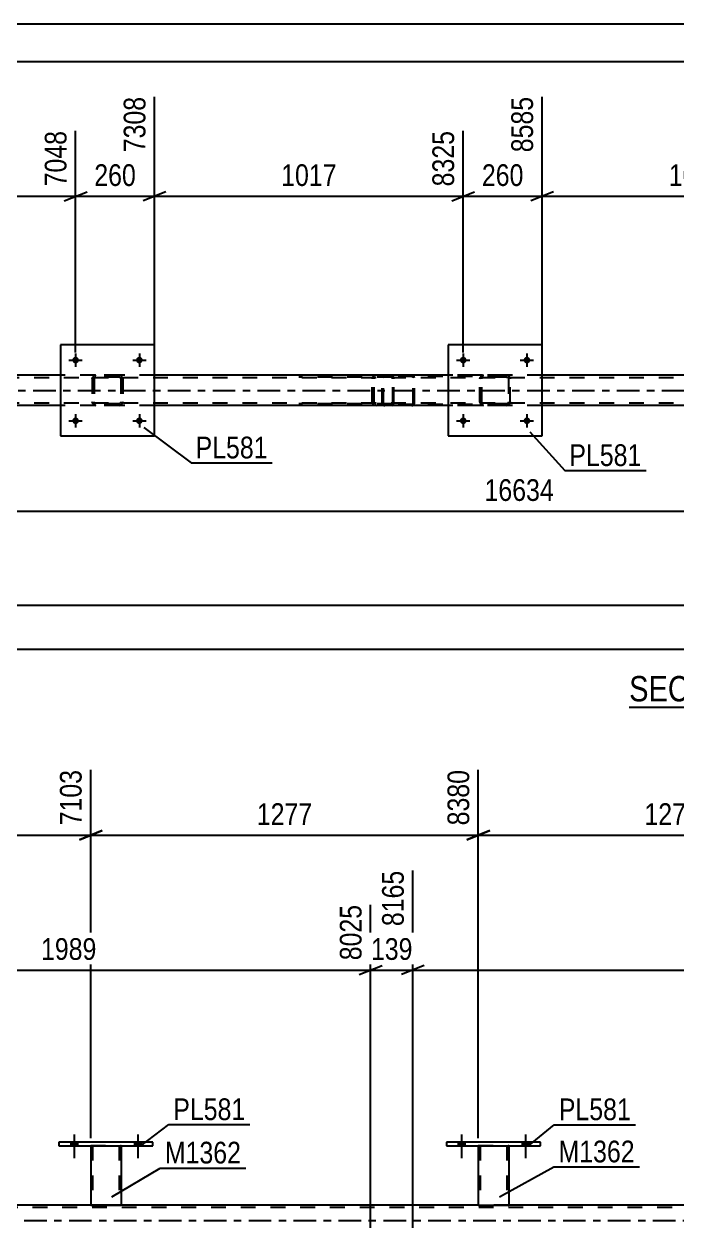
# Model space of a CAD drawing. Header units: millimetres. Extents: x 0 to 841, y 0 to 594.
# Drawn here: x 329.9 to 415.9, y 435.3 to 594 of the extents above; entities that cross this region are included whole.
import ezdxf

# ---------------------------------------------------------------- set-up
doc = ezdxf.new("R2010")
doc.units = ezdxf.units.MM
doc.linetypes.add('DXK_LINE_DOT2', pattern=[3.9198, 1.9599, -1.9599])
doc.linetypes.add('DXK_LINE_DOT3', pattern=[5.9187, 2.979, -0.9799, 0.9799, -0.9799])
doc.styles.add('Arial Narrow', font='ARIALN.TTF', dxfattribs={"height": 0.2})

# ---------------------------------------------------------------- blocks, each defined once
blk = doc.blocks.new('Unknown-318887657-1133 - 14856')
at = {"color": 5, "linetype": 'Continuous'}
for p, q in [((841, 594), (0, 594)), ((836, 589), (5, 589))]:
    blk.add_line(p, q, dxfattribs=at)
blk = doc.blocks.new('Unknown-318887657-11 - 5121')
at = {"color": 6, "linetype": 'Continuous'}
blk.add_line((409.63, 503.94), (437.28, 503.94), dxfattribs=at)
at = {"color": 0, "linetype": 'Continuous'}
for points in [[(427.74, 504.69), (427.74, 508.19), (409.63, 508.19), (409.63, 504.69)], [(431.34, 504.69), (431.34, 508.19), (428.79, 508.19), (428.79, 504.69)], [(433.67, 504.69), (433.67, 508.19), (432.39, 508.19), (432.39, 504.69)], [(437.28, 504.69), (437.28, 508.19), (434.72, 508.19), (434.72, 504.69)]]:
    blk.add_wipeout(points, dxfattribs=at)
at = {"color": 7, "linetype": 'Continuous', "style": 'Arial Narrow'}
for s, p in [('SECTION ', (409.63, 504.69)), ('A', (428.79, 504.69)), ('A', (434.72, 504.69)), ('-', (432.39, 504.69))]:
    blk.add_text(s, height=3.34, dxfattribs=at).set_placement(p)
blk = doc.blocks.new('Part-318887657-5238 - 5121')
at = {"color": 7, "linetype": 'DXK_LINE_DOT2'}
for p, q in [((339.18, 547.66), (339.36, 547.69)), ((339.36, 547.69), (339.18, 547.66)), ((342.4, 547.69), (339.36, 547.69)), ((342.4, 547.69), (342.59, 547.66)), ((342.59, 547.66), (342.4, 547.69)), ((338.88, 547.21), (338.92, 547.4)), ((338.92, 547.4), (338.88, 547.21)), ((338.88, 547.21), (338.88, 544.17)), ((339.12, 547.21), (339.14, 547.3)), ((339.12, 547.21), (339.12, 544.17)), ((339.14, 547.3), (339.19, 547.38)), ((339.19, 547.38), (339.27, 547.43)), ((339.27, 547.43), (339.36, 547.45)), ((342.4, 547.45), (339.36, 547.45)), ((342.4, 547.45), (342.5, 547.43)), ((342.5, 547.43), (342.57, 547.38)), ((342.57, 547.38), (342.63, 547.3)), ((342.63, 547.3), (342.64, 547.21)), ((342.64, 547.21), (342.64, 544.17)), ((342.85, 547.4), (342.88, 547.21)), ((342.88, 547.21), (342.85, 547.4)), ((342.88, 547.21), (342.88, 544.17)), ((338.92, 543.99), (338.88, 544.17)), ((338.88, 544.17), (338.92, 543.99)), ((339.14, 544.08), (339.12, 544.17)), ((339.19, 544), (339.14, 544.08)), ((339.36, 543.69), (339.18, 543.73)), ((339.18, 543.73), (339.36, 543.69)), ((339.27, 543.95), (339.19, 544)), ((339.36, 543.93), (339.27, 543.95)), ((342.4, 543.93), (339.36, 543.93)), ((342.4, 543.69), (339.36, 543.69)), ((342.5, 543.95), (342.4, 543.93)), ((342.59, 543.73), (342.4, 543.69)), ((342.4, 543.69), (342.59, 543.73)), ((342.57, 544), (342.5, 543.95)), ((342.63, 544.08), (342.57, 544)), ((342.64, 544.17), (342.63, 544.08)), ((342.88, 544.17), (342.85, 543.99)), ((342.85, 543.99), (342.88, 544.17))]:
    blk.add_line(p, q, dxfattribs=at)
at = {"color": 7, "linetype": 'DXK_LINE_DOT3'}
blk.add_line((340.88, 545.69), (340.88, 545.69), dxfattribs=at)
at = {"color": 7, "linetype": 'DXK_LINE_DOT2'}
for centre, start, end in [((339.36, 547.21), 112.5, 157.5), ((339.36, 547.21), 112.5, 157.5), ((342.4, 547.21), 22.5, 67.5), ((342.4, 547.21), 22.5, 67.5), ((339.36, 544.17), 202.5, 247.5), ((339.36, 544.17), 202.5, 247.5), ((342.4, 544.17), 292.5, 337.5), ((342.4, 544.17), 292.5, 337.5)]:
    blk.add_arc(centre, 0.48, start, end, dxfattribs=at)
blk = doc.blocks.new('Part-318887657-5243 - 5121')
at = {"color": 2, "linetype": 'Continuous'}
for p, q in [((398.16, 551.69), (385.76, 551.69)), ((385.76, 551.69), (385.76, 539.69)), ((398.16, 539.69), (398.16, 551.69)), ((385.76, 539.69), (398.16, 539.69))]:
    blk.add_line(p, q, dxfattribs=at)
blk = doc.blocks.new('Part-318887657-5244 - 5121')
at = {"color": 7, "linetype": 'DXK_LINE_DOT2'}
for p, q in [((390.26, 547.66), (390.44, 547.69)), ((390.44, 547.69), (390.26, 547.66)), ((393.48, 547.69), (390.44, 547.69)), ((393.48, 547.69), (393.67, 547.66)), ((393.67, 547.66), (393.48, 547.69)), ((389.96, 547.21), (390, 547.4)), ((390, 547.4), (389.96, 547.21)), ((389.96, 544.17), (389.96, 547.21)), ((390.2, 547.21), (390.22, 547.3)), ((390.2, 544.17), (390.2, 547.21)), ((390.22, 547.3), (390.27, 547.38)), ((390.27, 547.38), (390.35, 547.43)), ((390.35, 547.43), (390.44, 547.45)), ((393.48, 547.45), (390.44, 547.45)), ((393.48, 547.45), (393.58, 547.43)), ((393.58, 547.43), (393.65, 547.38)), ((393.65, 547.38), (393.71, 547.3)), ((393.71, 547.3), (393.72, 547.21)), ((393.72, 547.21), (393.72, 544.17)), ((393.93, 547.4), (393.96, 547.21)), ((393.96, 547.21), (393.93, 547.4)), ((393.96, 544.17), (393.96, 547.21)), ((390, 543.99), (389.96, 544.17)), ((389.96, 544.17), (390, 543.99)), ((390.22, 544.08), (390.2, 544.17)), ((390.27, 544), (390.22, 544.08)), ((390.44, 543.69), (390.26, 543.73)), ((390.26, 543.73), (390.44, 543.69)), ((390.35, 543.95), (390.27, 544)), ((390.44, 543.93), (390.35, 543.95)), ((393.48, 543.93), (390.44, 543.93)), ((393.48, 543.69), (390.44, 543.69)), ((393.58, 543.95), (393.48, 543.93)), ((393.67, 543.73), (393.48, 543.69)), ((393.48, 543.69), (393.67, 543.73)), ((393.65, 544), (393.58, 543.95)), ((393.71, 544.08), (393.65, 544)), ((393.72, 544.17), (393.71, 544.08)), ((393.96, 544.17), (393.93, 543.99)), ((393.93, 543.99), (393.96, 544.17))]:
    blk.add_line(p, q, dxfattribs=at)
at = {"color": 7, "linetype": 'DXK_LINE_DOT3'}
blk.add_line((391.96, 545.69), (391.96, 545.69), dxfattribs=at)
at = {"color": 7, "linetype": 'DXK_LINE_DOT2'}
for centre, start, end in [((390.44, 547.21), 112.5, 157.5), ((390.44, 547.21), 112.5, 157.5), ((393.48, 547.21), 22.5, 67.5), ((393.48, 547.21), 22.5, 67.5), ((390.44, 544.17), 202.5, 247.5), ((390.44, 544.17), 202.5, 247.5), ((393.48, 544.17), 292.5, 337.5), ((393.48, 544.17), 292.5, 337.5)]:
    blk.add_arc(centre, 0.48, start, end, dxfattribs=at)
blk = doc.blocks.new('Bolt-318887657-5185 - 5121')
at = {"linetype": 'Continuous'}
for points in [[(337.12, 549.69, -1), (336.24, 549.69, -1)], [(345.52, 549.69, -1), (344.64, 549.69, -1)]]:
    blk.add_hatch(color=1, dxfattribs=at).paths.add_polyline_path(points)
at = {"color": 1, "linetype": 'Continuous'}
for p, q in [((335.8, 549.69), (337.56, 549.69)), ((336.68, 550.57), (336.68, 548.81)), ((344.2, 549.69), (345.96, 549.69)), ((345.08, 550.57), (345.08, 548.81))]:
    blk.add_line(p, q, dxfattribs=at)
blk = doc.blocks.new('Bolt-318887657-5186 - 5121')
at = {"linetype": 'Continuous'}
for points in [[(337.12, 541.69, -1), (336.24, 541.69, -1)], [(345.52, 541.69, -1), (344.64, 541.69, -1)]]:
    blk.add_hatch(color=1, dxfattribs=at).paths.add_polyline_path(points)
at = {"color": 1, "linetype": 'Continuous'}
for p, q in [((335.8, 541.69), (337.56, 541.69)), ((336.68, 542.57), (336.68, 540.81)), ((344.2, 541.69), (345.96, 541.69)), ((345.08, 542.57), (345.08, 540.81))]:
    blk.add_line(p, q, dxfattribs=at)
blk = doc.blocks.new('Bolt-318887657-5187 - 5121')
at = {"linetype": 'Continuous'}
for points in [[(388.2, 549.69, -1), (387.32, 549.69, -1)], [(396.6, 549.69, -1), (395.72, 549.69, -1)]]:
    blk.add_hatch(color=1, dxfattribs=at).paths.add_polyline_path(points)
at = {"color": 1, "linetype": 'Continuous'}
for p, q in [((386.88, 549.69), (388.64, 549.69)), ((387.76, 550.57), (387.76, 548.81)), ((395.28, 549.69), (397.04, 549.69)), ((396.16, 550.57), (396.16, 548.81))]:
    blk.add_line(p, q, dxfattribs=at)
blk = doc.blocks.new('Bolt-318887657-5188 - 5121')
at = {"linetype": 'Continuous'}
for points in [[(388.2, 541.69, -1), (387.32, 541.69, -1)], [(396.6, 541.69, -1), (395.72, 541.69, -1)]]:
    blk.add_hatch(color=1, dxfattribs=at).paths.add_polyline_path(points)
at = {"color": 1, "linetype": 'Continuous'}
for p, q in [((386.88, 541.69), (388.64, 541.69)), ((387.76, 542.57), (387.76, 540.81)), ((395.28, 541.69), (397.04, 541.69)), ((396.16, 542.57), (396.16, 540.81))]:
    blk.add_line(p, q, dxfattribs=at)
blk = doc.blocks.new('Part-318887657-5237 - 5121')
at = {"color": 2, "linetype": 'Continuous'}
for p, q in [((347.08, 551.69), (334.68, 551.69)), ((334.68, 551.69), (334.68, 539.69)), ((347.08, 539.69), (347.08, 551.69)), ((334.68, 539.69), (347.08, 539.69))]:
    blk.add_line(p, q, dxfattribs=at)
blk = doc.blocks.new('Part-318887657-5288 - 5121')
at = {"color": 7, "linetype": 'DXK_LINE_DOT2'}
for p, q in [((377.42, 547.69), (377.29, 547.67)), ((392.9, 547.69), (377.42, 547.69)), ((381.13, 547.67), (381, 547.69)), ((377.11, 547.49), (377.08, 547.37)), ((377.08, 544.01), (377.08, 547.37)), ((377.25, 547.37), (377.27, 547.43)), ((377.25, 544.01), (377.25, 547.37)), ((377.27, 547.43), (377.3, 547.49)), ((377.3, 547.49), (377.36, 547.52)), ((377.36, 547.52), (377.42, 547.53)), ((392.9, 547.53), (377.42, 547.53)), ((381, 547.53), (381.06, 547.52)), ((381.06, 547.52), (381.09, 547.5)), ((381.09, 547.5), (381.12, 547.49)), ((381.12, 547.49), (381.16, 547.43)), ((381.16, 547.43), (381.17, 547.37)), ((381.17, 544.01), (381.17, 547.37)), ((381.34, 547.37), (381.31, 547.49)), ((381.34, 544.01), (381.34, 547.37)), ((377.08, 544.01), (377.11, 543.89)), ((377.27, 543.95), (377.25, 544.01)), ((377.3, 543.9), (377.27, 543.95)), ((377.29, 543.72), (377.42, 543.69)), ((377.36, 543.86), (377.3, 543.9)), ((377.42, 543.85), (377.36, 543.86)), ((392.9, 543.85), (377.42, 543.85)), ((392.9, 543.69), (377.42, 543.69)), ((381, 543.85), (381.06, 543.86)), ((381, 543.69), (381.13, 543.72)), ((381.06, 543.86), (381.09, 543.88)), ((381.09, 543.88), (381.12, 543.9)), ((381.16, 543.95), (381.12, 543.9)), ((381.17, 544.01), (381.16, 543.95)), ((381.31, 543.89), (381.34, 544.01))]:
    blk.add_line(p, q, dxfattribs=at)
for centre, start, end in [((377.41, 547.36), 110.7583, 155.68), ((381.01, 547.36), 24.32, 69.2417), ((377.41, 544.03), 204.32, 249.2417)]:
    blk.add_arc(centre, 0.331, start, end, dxfattribs=at)
blk = doc.blocks.new('Part-318887657-5289 - 5121')
at = {"color": 7, "linetype": 'DXK_LINE_DOT2'}
for p, q in [((378.36, 547.69), (366.08, 547.69)), ((376.27, 547.69), (376.08, 547.66)), ((377.08, 547.45), (377.08, 547.69)), ((378.46, 547.66), (378.36, 547.69)), ((378.36, 547.45), (366.08, 547.45)), ((375.78, 547.3), (375.77, 547.21)), ((375.77, 544.17), (375.77, 547.21)), ((375.8, 547.4), (375.78, 547.3)), ((376.02, 547.21), (376.04, 547.3)), ((376.02, 544.17), (376.02, 547.21)), ((376.04, 547.3), (376.09, 547.38)), ((376.09, 547.38), (376.17, 547.43)), ((376.17, 547.43), (376.27, 547.45)), ((378.36, 547.45), (378.41, 547.43)), ((378.41, 547.43), (378.46, 547.38)), ((378.55, 547.55), (378.46, 547.66)), ((378.46, 547.38), (378.48, 547.3)), ((378.48, 547.3), (378.49, 547.21)), ((378.49, 544.17), (378.49, 547.21)), ((378.61, 547.4), (378.55, 547.55)), ((378.63, 547.21), (378.61, 547.4)), ((378.63, 544.17), (378.63, 547.21)), ((378.36, 543.93), (366.08, 543.93)), ((378.36, 543.69), (366.08, 543.69)), ((375.77, 544.17), (375.78, 544.09)), ((375.78, 544.09), (375.8, 543.99)), ((376.04, 544.08), (376.02, 544.17)), ((376.09, 544), (376.04, 544.08)), ((376.08, 543.73), (376.27, 543.69)), ((376.17, 543.95), (376.09, 544)), ((376.27, 543.93), (376.17, 543.95)), ((377.08, 543.69), (377.08, 543.93)), ((378.41, 543.95), (378.36, 543.93)), ((378.36, 543.69), (378.46, 543.73)), ((378.46, 544), (378.41, 543.95)), ((378.48, 544.08), (378.46, 544)), ((378.46, 543.73), (378.55, 543.83)), ((378.49, 544.17), (378.48, 544.08)), ((378.55, 543.83), (378.61, 543.99)), ((378.61, 543.99), (378.63, 544.17))]:
    blk.add_line(p, q, dxfattribs=at)
for centre, start, end in [((376.25, 547.2), 111.1941, 156.1506), ((376.25, 544.19), 203.8494, 248.8059)]:
    blk.add_arc(centre, 0.492, start, end, dxfattribs=at)
blk = doc.blocks.new('Part-318887657-5373 - 5121')
at = {"color": 2, "linetype": 'Continuous'}
for p, q in [((334.68, 547.69), (296, 547.69)), ((385.76, 547.69), (347.08, 547.69)), ((436.84, 547.69), (398.16, 547.69)), ((334.68, 543.69), (296, 543.69)), ((385.76, 543.69), (347.08, 543.69)), ((436.84, 543.69), (398.16, 543.69))]:
    blk.add_line(p, q, dxfattribs=at)
at = {"color": 7, "linetype": 'DXK_LINE_DOT2'}
for p, q in [((347.08, 547.69), (334.68, 547.69)), ((398.16, 547.69), (385.76, 547.69)), ((776.11, 547.37), (112.08, 547.37)), ((776.11, 544.01), (112.08, 544.01)), ((347.08, 543.69), (334.68, 543.69)), ((398.16, 543.69), (385.76, 543.69))]:
    blk.add_line(p, q, dxfattribs=at)
at = {"color": 7, "linetype": 'DXK_LINE_DOT3'}
blk.add_line((112.08, 545.69), (776.11, 545.69), dxfattribs=at)
blk = doc.blocks.new('Bolt-318887657-3340 - 3259')
at = {"linetype": 'Continuous'}
for points in [[(336.03, 446.09), (336.91, 446.09), (336.91, 446.57), (336.03, 446.57)], [(344.43, 446.09), (345.31, 446.09), (345.31, 446.57), (344.43, 446.57)]]:
    blk.add_hatch(color=1, dxfattribs=at).paths.add_polyline_path(points)
at = {"color": 1, "linetype": 'Continuous'}
for p, q in [((336.03, 446.57), (336.03, 446.09)), ((336.47, 447.57), (336.47, 444.45)), ((336.91, 446.57), (336.91, 446.09)), ((344.43, 446.57), (344.43, 446.09)), ((344.87, 447.57), (344.87, 444.45)), ((345.31, 446.57), (345.31, 446.09))]:
    blk.add_line(p, q, dxfattribs=at)
blk = doc.blocks.new('Bolt-318887657-3339 - 3259')
at = {"linetype": 'Continuous'}
for points in [[(336.03, 446.09), (336.91, 446.09), (336.91, 446.57), (336.03, 446.57)], [(344.43, 446.09), (345.31, 446.09), (345.31, 446.57), (344.43, 446.57)]]:
    blk.add_hatch(color=1, dxfattribs=at).paths.add_polyline_path(points)
at = {"color": 1, "linetype": 'Continuous'}
for p, q in [((336.03, 446.57), (336.03, 446.09)), ((336.47, 447.57), (336.47, 444.45)), ((336.91, 446.57), (336.91, 446.09)), ((344.43, 446.57), (344.43, 446.09)), ((344.87, 447.57), (344.87, 444.45)), ((345.31, 446.57), (345.31, 446.09))]:
    blk.add_line(p, q, dxfattribs=at)
blk = doc.blocks.new('Bolt-318887657-3341 - 3259')
at = {"linetype": 'Continuous'}
for points in [[(387.11, 446.09), (387.99, 446.09), (387.99, 446.57), (387.11, 446.57)], [(395.51, 446.09), (396.39, 446.09), (396.39, 446.57), (395.51, 446.57)]]:
    blk.add_hatch(color=1, dxfattribs=at).paths.add_polyline_path(points)
at = {"color": 1, "linetype": 'Continuous'}
for p, q in [((387.11, 446.57), (387.11, 446.09)), ((387.55, 447.57), (387.55, 444.45)), ((387.99, 446.57), (387.99, 446.09)), ((395.51, 446.57), (395.51, 446.09)), ((395.95, 447.57), (395.95, 444.45)), ((396.39, 446.57), (396.39, 446.09))]:
    blk.add_line(p, q, dxfattribs=at)
blk = doc.blocks.new('Part-318887657-3447 - 3259')
at = {"color": 2, "linetype": 'Continuous'}
for p, q in [((334.47, 446.57), (334.47, 446.09)), ((346.87, 446.57), (334.47, 446.57)), ((334.47, 446.09), (346.87, 446.09)), ((346.87, 446.09), (346.87, 446.57))]:
    blk.add_line(p, q, dxfattribs=at)
blk = doc.blocks.new('Part-318887657-3452 - 3259')
at = {"color": 7, "linetype": 'DXK_LINE_DOT2'}
for p, q in [((338.67, 446.1), (342.67, 446.1)), ((338.67, 446.09), (338.67, 446.1)), ((338.67, 446.1), (338.67, 446.09)), ((338.91, 446.1), (338.91, 438.25)), ((342.43, 446.1), (342.43, 438.25)), ((342.67, 446.1), (342.67, 446.09)), ((342.67, 446.09), (342.67, 446.1)), ((342.38, 438.25), (342.42, 438.25)), ((342.38, 438.25), (342.42, 438.25)), ((342.42, 438.25), (342.43, 438.25)), ((342.42, 438.25), (342.43, 438.25))]:
    blk.add_line(p, q, dxfattribs=at)
at = {"color": 2, "linetype": 'Continuous'}
for p, q in [((338.67, 446.09), (338.67, 438.25)), ((342.67, 446.09), (342.67, 438.25)), ((338.67, 438.25), (342.67, 438.25))]:
    blk.add_line(p, q, dxfattribs=at)
blk = doc.blocks.new('Part-318887657-3457 - 3259')
at = {"color": 2, "linetype": 'Continuous'}
for p, q in [((385.55, 446.57), (385.55, 446.09)), ((397.95, 446.57), (385.55, 446.57)), ((385.55, 446.09), (397.95, 446.09)), ((397.95, 446.09), (397.95, 446.57))]:
    blk.add_line(p, q, dxfattribs=at)
blk = doc.blocks.new('Part-318887657-3462 - 3259')
at = {"color": 7, "linetype": 'DXK_LINE_DOT2'}
for p, q in [((389.75, 446.1), (393.75, 446.1)), ((389.75, 446.09), (389.75, 446.1)), ((389.75, 446.1), (389.75, 446.09)), ((389.99, 446.1), (389.99, 438.25)), ((393.51, 446.1), (393.51, 438.25)), ((393.75, 446.1), (393.75, 446.09)), ((393.75, 446.09), (393.75, 446.1)), ((393.46, 438.25), (393.5, 438.25)), ((393.46, 438.25), (393.5, 438.25)), ((393.5, 438.25), (393.51, 438.25)), ((393.5, 438.25), (393.51, 438.25))]:
    blk.add_line(p, q, dxfattribs=at)
at = {"color": 2, "linetype": 'Continuous'}
for p, q in [((389.75, 446.09), (389.75, 438.25)), ((393.75, 446.09), (393.75, 438.25)), ((389.75, 438.25), (393.75, 438.25))]:
    blk.add_line(p, q, dxfattribs=at)
blk = doc.blocks.new('Bolt-318887657-3468 - 3259')
at = {"linetype": 'Continuous'}
for points in [[(387.11, 446.09), (387.99, 446.09), (387.99, 446.57), (387.11, 446.57)], [(395.51, 446.09), (396.39, 446.09), (396.39, 446.57), (395.51, 446.57)]]:
    blk.add_hatch(color=1, dxfattribs=at).paths.add_polyline_path(points)
at = {"color": 1, "linetype": 'Continuous'}
for p, q in [((387.11, 446.57), (387.11, 446.09)), ((387.55, 447.57), (387.55, 444.45)), ((387.99, 446.57), (387.99, 446.09)), ((395.51, 446.57), (395.51, 446.09)), ((395.95, 447.57), (395.95, 444.45)), ((396.39, 446.57), (396.39, 446.09))]:
    blk.add_line(p, q, dxfattribs=at)
blk = doc.blocks.new('Part-318887657-3667 - 3259')
at = {"color": 2, "linetype": 'Continuous'}
for p, q in [((389.75, 438.25), (291.59, 438.25)), ((440.84, 438.25), (393.75, 438.25))]:
    blk.add_line(p, q, dxfattribs=at)
at = {"color": 7, "linetype": 'DXK_LINE_DOT2'}
for p, q in [((393.75, 438.25), (389.75, 438.25)), ((775.9, 437.93), (69.47, 437.93))]:
    blk.add_line(p, q, dxfattribs=at)
at = {"color": 7, "linetype": 'DXK_LINE_DOT3'}
blk.add_line((69.47, 436.25), (775.9, 436.25), dxfattribs=at)
blk = doc.blocks.new('StraightDimension-318887657-5855 - 5121')
at = {"color": 7, "linetype": 'Continuous'}
for p, q in [((296, 548.69), (296, 584.42)), ((336.68, 550.69), (336.68, 579.92)), ((297.5, 571.9), (294.5, 570.7)), ((335.18, 570.7), (338.18, 571.9)), ((296, 571.3), (336.68, 571.3))]:
    blk.add_line(p, q, dxfattribs=at)
at = {"color": 0, "linetype": 'Continuous'}
blk.add_wipeout([(336.08, 580.52), (331.88, 580.52), (331.88, 572), (336.08, 572)], dxfattribs=at)
at = {"color": 0}
blk.add_wipeout([(320.6, 572.05), (320.6, 576.25), (312.09, 576.25), (312.09, 572.05)], dxfattribs=at)
at = {"color": 3, "linetype": 'Continuous', "style": 'Arial Narrow'}
blk.add_text('7048', height=2.863, rotation=90.0002, dxfattribs=at).set_placement((335.48, 572.6))
at = {"color": 3, "style": 'Arial Narrow'}
blk.add_text('1017', height=2.863, dxfattribs=at).set_placement((312.69, 572.65))
blk = doc.blocks.new('StraightDimension-318887657-5455 - 5121')
at = {"color": 7, "linetype": 'Continuous'}
blk.add_line((70.16, 529.77), (720.11, 529.77), dxfattribs=at)
at = {"color": 0}
blk.add_wipeout([(400.31, 530.52), (400.31, 534.72), (389.97, 534.72), (389.97, 530.52)], dxfattribs=at)
at = {"color": 3, "style": 'Arial Narrow'}
blk.add_text('16634', height=2.863, dxfattribs=at).set_placement((390.57, 531.12))
blk = doc.blocks.new('StraightDimension-318887657-5483 - 5121')
at = {"color": 7, "linetype": 'Continuous'}
blk.add_line((69.52, 511.57), (776.75, 511.57), dxfattribs=at)
blk = doc.blocks.new('StraightDimension-318887657-5504 - 5121')
at = {"color": 7, "linetype": 'Continuous'}
blk.add_line((70.16, 517.39), (776.11, 517.39), dxfattribs=at)
blk = doc.blocks.new('StraightDimension-318887657-5783 - 5121')
at = {"color": 7, "linetype": 'Continuous'}
for p, q in [((398.16, 548.69), (398.16, 584.42)), ((438.84, 550.69), (438.84, 579.92)), ((399.66, 571.9), (396.66, 570.7)), ((437.34, 570.7), (440.34, 571.9)), ((398.16, 571.3), (438.84, 571.3))]:
    blk.add_line(p, q, dxfattribs=at)
at = {"color": 0, "linetype": 'Continuous'}
blk.add_wipeout([(438.24, 580.52), (434.04, 580.52), (434.04, 572), (438.24, 572)], dxfattribs=at)
at = {"color": 0}
blk.add_wipeout([(422.76, 572.05), (422.76, 576.25), (414.25, 576.25), (414.25, 572.05)], dxfattribs=at)
at = {"color": 3, "linetype": 'Continuous', "style": 'Arial Narrow'}
blk.add_text('9602', height=2.863, rotation=90.0002, dxfattribs=at).set_placement((437.64, 572.6))
at = {"color": 3, "style": 'Arial Narrow'}
blk.add_text('1017', height=2.863, dxfattribs=at).set_placement((414.85, 572.65))
blk = doc.blocks.new('StraightDimension-318887657-5801 - 5121')
at = {"color": 7, "linetype": 'Continuous'}
for p, q in [((398.16, 548.69), (398.16, 584.42)), ((387.76, 550.69), (387.76, 579.92)), ((386.26, 570.7), (389.26, 571.9)), ((399.66, 571.9), (396.66, 570.7)), ((387.76, 571.3), (398.16, 571.3))]:
    blk.add_line(p, q, dxfattribs=at)
at = {"color": 0}
blk.add_wipeout([(396.31, 572.05), (396.31, 576.25), (389.62, 576.25), (389.62, 572.05)], dxfattribs=at)
at = {"color": 3, "style": 'Arial Narrow'}
blk.add_text('260', height=2.863, dxfattribs=at).set_placement((390.22, 572.65))
at = {"color": 0, "linetype": 'Continuous'}
blk.add_wipeout([(397.56, 585.02), (393.36, 585.02), (393.36, 576.5), (397.56, 576.5)], dxfattribs=at)
at = {"color": 3, "linetype": 'Continuous', "style": 'Arial Narrow'}
blk.add_text('8585', height=2.863, rotation=90.0002, dxfattribs=at).set_placement((396.96, 577.1))
blk = doc.blocks.new('StraightDimension-318887657-5819 - 5121')
at = {"color": 7, "linetype": 'Continuous'}
for p, q in [((347.08, 548.69), (347.08, 584.42)), ((387.76, 550.69), (387.76, 579.92)), ((348.58, 571.9), (345.58, 570.7)), ((386.26, 570.7), (389.26, 571.9)), ((347.08, 571.3), (387.76, 571.3))]:
    blk.add_line(p, q, dxfattribs=at)
at = {"color": 0, "linetype": 'Continuous'}
blk.add_wipeout([(387.16, 580.52), (382.96, 580.52), (382.96, 572), (387.16, 572)], dxfattribs=at)
at = {"color": 0}
blk.add_wipeout([(371.68, 572.05), (371.68, 576.25), (363.17, 576.25), (363.17, 572.05)], dxfattribs=at)
at = {"color": 3, "linetype": 'Continuous', "style": 'Arial Narrow'}
blk.add_text('8325', height=2.863, rotation=90.0002, dxfattribs=at).set_placement((386.56, 572.6))
at = {"color": 3, "style": 'Arial Narrow'}
blk.add_text('1017', height=2.863, dxfattribs=at).set_placement((363.77, 572.65))
blk = doc.blocks.new('StraightDimension-318887657-5837 - 5121')
at = {"color": 7, "linetype": 'Continuous'}
for p, q in [((347.08, 548.69), (347.08, 584.42)), ((336.68, 550.69), (336.68, 579.92)), ((335.18, 570.7), (338.18, 571.9)), ((348.58, 571.9), (345.58, 570.7)), ((336.68, 571.3), (347.08, 571.3))]:
    blk.add_line(p, q, dxfattribs=at)
at = {"color": 0}
blk.add_wipeout([(345.23, 572.05), (345.23, 576.25), (338.54, 576.25), (338.54, 572.05)], dxfattribs=at)
at = {"color": 3, "style": 'Arial Narrow'}
blk.add_text('260', height=2.863, dxfattribs=at).set_placement((339.14, 572.65))
at = {"color": 0, "linetype": 'Continuous'}
blk.add_wipeout([(346.48, 585.02), (342.28, 585.02), (342.28, 576.5), (346.48, 576.5)], dxfattribs=at)
at = {"color": 3, "linetype": 'Continuous', "style": 'Arial Narrow'}
blk.add_text('7308', height=2.863, rotation=90.0002, dxfattribs=at).set_placement((345.88, 577.1))
blk = doc.blocks.new('StraightDimension-318887657-4353 - 3259')
at = {"color": 7, "linetype": 'Continuous'}
for p, q in [((381.13, 435.25), (381.13, 482.37)), ((460.69, 435.25), (460.69, 479.69)), ((382.63, 469.85), (379.63, 468.65)), ((381.13, 469.25), (460.69, 469.25)), ((459.19, 468.65), (462.19, 469.85))]:
    blk.add_line(p, q, dxfattribs=at)
at = {"color": 0, "linetype": 'Continuous'}
blk.add_wipeout([(460.09, 480.29), (455.89, 480.29), (455.89, 469.95), (460.09, 469.95)], dxfattribs=at)
at = {"color": 0}
blk.add_wipeout([(425.17, 470), (425.17, 474.2), (416.65, 474.2), (416.65, 470)], dxfattribs=at)
at = {"color": 3, "linetype": 'Continuous', "style": 'Arial Narrow'}
blk.add_text('10154', height=2.863, rotation=90.0002, dxfattribs=at).set_placement((459.49, 470.55))
at = {"color": 3, "style": 'Arial Narrow'}
blk.add_text('1989', height=2.863, dxfattribs=at).set_placement((417.25, 470.6))
blk = doc.blocks.new('StraightDimension-318887657-4033 - 3259')
at = {"color": 7, "linetype": 'Continuous'}
for p, q in [((389.75, 447.1), (389.75, 495.65)), ((440.84, 447.1), (440.84, 495.65)), ((391.25, 487.64), (388.25, 486.44)), ((439.34, 486.44), (442.34, 487.64)), ((389.75, 487.04), (440.84, 487.04))]:
    blk.add_line(p, q, dxfattribs=at)
at = {"color": 0, "linetype": 'Continuous'}
blk.add_wipeout([(440.24, 496.25), (436.04, 496.25), (436.04, 487.74), (440.24, 487.74)], dxfattribs=at)
at = {"color": 0}
blk.add_wipeout([(419.55, 487.79), (419.55, 491.99), (411.04, 491.99), (411.04, 487.79)], dxfattribs=at)
at = {"color": 3, "linetype": 'Continuous', "style": 'Arial Narrow'}
blk.add_text('9657', height=2.863, rotation=90.0002, dxfattribs=at).set_placement((439.64, 488.34))
at = {"color": 3, "style": 'Arial Narrow'}
blk.add_text('1277', height=2.863, dxfattribs=at).set_placement((411.64, 488.39))
blk = doc.blocks.new('StraightDimension-318887657-4043 - 3259')
at = {"color": 7, "linetype": 'Continuous'}
for p, q in [((338.67, 447.1), (338.67, 495.65)), ((389.75, 447.1), (389.75, 495.65)), ((340.17, 487.64), (337.17, 486.44)), ((388.25, 486.44), (391.25, 487.64)), ((338.67, 487.04), (389.75, 487.04))]:
    blk.add_line(p, q, dxfattribs=at)
at = {"color": 0, "linetype": 'Continuous'}
blk.add_wipeout([(389.15, 496.25), (384.95, 496.25), (384.95, 487.74), (389.15, 487.74)], dxfattribs=at)
at = {"color": 0}
blk.add_wipeout([(368.47, 487.79), (368.47, 491.99), (359.96, 491.99), (359.96, 487.79)], dxfattribs=at)
at = {"color": 3, "linetype": 'Continuous', "style": 'Arial Narrow'}
blk.add_text('8380', height=2.863, rotation=90.0002, dxfattribs=at).set_placement((388.55, 488.34))
at = {"color": 3, "style": 'Arial Narrow'}
blk.add_text('1277', height=2.863, dxfattribs=at).set_placement((360.56, 488.39))
blk = doc.blocks.new('StraightDimension-318887657-4053 - 3259')
at = {"color": 7, "linetype": 'Continuous'}
for p, q in [((287.59, 447.1), (287.59, 495.65)), ((338.67, 447.1), (338.67, 495.65)), ((289.09, 487.64), (286.09, 486.44)), ((337.17, 486.44), (340.17, 487.64)), ((287.59, 487.04), (338.67, 487.04))]:
    blk.add_line(p, q, dxfattribs=at)
at = {"color": 0, "linetype": 'Continuous'}
blk.add_wipeout([(338.07, 496.25), (333.87, 496.25), (333.87, 487.74), (338.07, 487.74)], dxfattribs=at)
at = {"color": 0}
blk.add_wipeout([(317.39, 487.79), (317.39, 491.99), (308.88, 491.99), (308.88, 487.79)], dxfattribs=at)
at = {"color": 3, "linetype": 'Continuous', "style": 'Arial Narrow'}
blk.add_text('7103', height=2.863, rotation=90.0002, dxfattribs=at).set_placement((337.47, 488.34))
at = {"color": 3, "style": 'Arial Narrow'}
blk.add_text('1277', height=2.863, dxfattribs=at).set_placement((309.48, 488.39))
blk = doc.blocks.new('StraightDimension-318887657-4315 - 3259')
at = {"color": 7, "linetype": 'Continuous'}
for p, q in [((296, 435.25), (296, 482.37)), ((375.56, 435.25), (375.56, 477.87)), ((297.5, 469.85), (294.5, 468.65)), ((296, 469.25), (375.56, 469.25)), ((374.06, 468.65), (377.06, 469.85))]:
    blk.add_line(p, q, dxfattribs=at)
at = {"color": 0, "linetype": 'Continuous'}
blk.add_wipeout([(374.96, 478.47), (370.76, 478.47), (370.76, 469.95), (374.96, 469.95)], dxfattribs=at)
at = {"color": 0}
blk.add_wipeout([(340.03, 470), (340.03, 474.2), (331.52, 474.2), (331.52, 470)], dxfattribs=at)
at = {"color": 3, "linetype": 'Continuous', "style": 'Arial Narrow'}
blk.add_text('8025', height=2.863, rotation=90.0002, dxfattribs=at).set_placement((374.36, 470.55))
at = {"color": 3, "style": 'Arial Narrow'}
blk.add_text('1989', height=2.863, dxfattribs=at).set_placement((332.12, 470.6))
blk = doc.blocks.new('StraightDimension-318887657-4334 - 3259')
at = {"color": 7, "linetype": 'Continuous'}
for p, q in [((381.13, 435.25), (381.13, 482.37)), ((375.56, 435.25), (375.56, 477.87)), ((374.06, 468.65), (377.06, 469.85)), ((375.56, 469.25), (381.13, 469.25)), ((382.63, 469.85), (379.63, 468.65))]:
    blk.add_line(p, q, dxfattribs=at)
at = {"color": 0}
blk.add_wipeout([(381.69, 470), (381.69, 474.2), (375, 474.2), (375, 470)], dxfattribs=at)
at = {"color": 3, "style": 'Arial Narrow'}
blk.add_text('139', height=2.863, dxfattribs=at).set_placement((375.6, 470.6))
at = {"color": 0, "linetype": 'Continuous'}
blk.add_wipeout([(380.53, 482.97), (376.33, 482.97), (376.33, 474.45), (380.53, 474.45)], dxfattribs=at)
at = {"color": 3, "linetype": 'Continuous', "style": 'Arial Narrow'}
blk.add_text('8165', height=2.863, rotation=90.0002, dxfattribs=at).set_placement((379.93, 475.05))
blk = doc.blocks.new('Mark-318887657-5239 - 5121')
at = {"color": 0}
blk.add_wipeout([(411.25, 535.72), (411.25, 538.72), (401.75, 538.72), (401.75, 535.72)], dxfattribs=at)
blk.add_wipeout([(411.25, 535.72), (411.25, 538.72), (401.75, 538.72), (401.75, 535.72)], dxfattribs=at)
at = {"color": 30, "linetype": 'Continuous'}
for p, q in [((396.55, 540.24), (401.15, 535.12)), ((401.15, 535.12), (411.85, 535.12))]:
    blk.add_line(p, q, dxfattribs=at)
at = {"color": 3, "style": 'Arial Narrow'}
blk.add_text('PL581', height=2.863, dxfattribs=at).set_placement((401.75, 535.72))
blk = doc.blocks.new('Mark-318887657-5233 - 5121')
at = {"color": 0}
blk.add_wipeout([(362, 536.73), (362, 539.73), (352.49, 539.73), (352.49, 536.73)], dxfattribs=at)
blk.add_wipeout([(362, 536.73), (362, 539.73), (352.49, 539.73), (352.49, 536.73)], dxfattribs=at)
at = {"color": 30, "linetype": 'Continuous'}
for p, q in [((345.68, 540.81), (351.89, 536.13)), ((351.89, 536.13), (362.6, 536.13))]:
    blk.add_line(p, q, dxfattribs=at)
at = {"color": 3, "style": 'Arial Narrow'}
blk.add_text('PL581', height=2.863, dxfattribs=at).set_placement((352.49, 536.73))
blk = doc.blocks.new('Mark-318887657-3443 - 3259')
at = {"color": 0}
blk.add_wipeout([(359.06, 449.47), (359.06, 452.47), (349.55, 452.47), (349.55, 449.47)], dxfattribs=at)
blk.add_wipeout([(359.06, 449.47), (359.06, 452.47), (349.55, 452.47), (349.55, 449.47)], dxfattribs=at)
at = {"color": 30, "linetype": 'Continuous'}
for p, q in [((345.29, 446.09), (348.95, 448.87)), ((348.95, 448.87), (359.66, 448.87))]:
    blk.add_line(p, q, dxfattribs=at)
at = {"color": 3, "style": 'Arial Narrow'}
blk.add_text('PL581', height=2.863, dxfattribs=at).set_placement((349.55, 449.47))
blk = doc.blocks.new('Mark-318887657-3448 - 3259')
at = {"color": 0}
blk.add_wipeout([(358.49, 443.75), (358.49, 446.75), (348.44, 446.75), (348.44, 443.75)], dxfattribs=at)
blk.add_wipeout([(358.49, 443.75), (358.49, 446.75), (348.44, 446.75), (348.44, 443.75)], dxfattribs=at)
at = {"color": 30, "linetype": 'Continuous'}
for p, q in [((341.45, 439.36), (347.84, 443.15)), ((347.84, 443.15), (359.09, 443.15))]:
    blk.add_line(p, q, dxfattribs=at)
at = {"color": 3, "style": 'Arial Narrow'}
blk.add_text('M1362', height=2.863, dxfattribs=at).set_placement((348.44, 443.75))
blk = doc.blocks.new('Mark-318887657-3453 - 3259')
at = {"color": 0}
blk.add_wipeout([(409.86, 449.46), (409.86, 452.46), (400.36, 452.46), (400.36, 449.46)], dxfattribs=at)
blk.add_wipeout([(409.86, 449.46), (409.86, 452.46), (400.36, 452.46), (400.36, 449.46)], dxfattribs=at)
at = {"color": 30, "linetype": 'Continuous'}
for p, q in [((396.37, 446.09), (399.76, 448.86)), ((399.76, 448.86), (410.46, 448.86))]:
    blk.add_line(p, q, dxfattribs=at)
at = {"color": 3, "style": 'Arial Narrow'}
blk.add_text('PL581', height=2.863, dxfattribs=at).set_placement((400.36, 449.46))
blk = doc.blocks.new('Mark-318887657-3458 - 3259')
at = {"color": 0}
blk.add_wipeout([(410.37, 443.9), (410.37, 446.9), (400.32, 446.9), (400.32, 443.9)], dxfattribs=at)
blk.add_wipeout([(410.37, 443.9), (410.37, 446.9), (400.32, 446.9), (400.32, 443.9)], dxfattribs=at)
at = {"color": 30, "linetype": 'Continuous'}
for p, q in [((392.53, 439.36), (399.72, 443.3)), ((399.72, 443.3), (410.97, 443.3))]:
    blk.add_line(p, q, dxfattribs=at)
at = {"color": 3, "style": 'Arial Narrow'}
blk.add_text('M1362', height=2.863, dxfattribs=at).set_placement((400.32, 443.9))

msp = doc.modelspace()

# ---------------------------------------------------------------- block references
for name in ['Unknown-318887657-1133 - 14856', 'Part-318887657-5237 - 5121', 'Part-318887657-5243 - 5121', 'Part-318887657-5373 - 5121', 'Bolt-318887657-5185 - 5121', 'Bolt-318887657-5187 - 5121', 'Part-318887657-5238 - 5121', 'Part-318887657-5289 - 5121', 'Part-318887657-5288 - 5121', 'Part-318887657-5244 - 5121', 'Bolt-318887657-5186 - 5121', 'Bolt-318887657-5188 - 5121', 'Part-318887657-3447 - 3259', 'Bolt-318887657-3340 - 3259', 'Bolt-318887657-3339 - 3259', 'Part-318887657-3452 - 3259', 'Part-318887657-3457 - 3259', 'Bolt-318887657-3341 - 3259', 'Bolt-318887657-3468 - 3259', 'Part-318887657-3462 - 3259', 'Part-318887657-3667 - 3259']:
    msp.add_blockref(name, (0, 0))

# ---------------------------------------------------------------- next in the draw order: block references
for name in ['StraightDimension-318887657-5855 - 5121', 'StraightDimension-318887657-5783 - 5121', 'StraightDimension-318887657-5455 - 5121', 'Unknown-318887657-11 - 5121', 'StraightDimension-318887657-4353 - 3259']:
    msp.add_blockref(name, (0, 0))

# ---------------------------------------------------------------- next in the draw order: block references
for name in ['StraightDimension-318887657-5801 - 5121', 'StraightDimension-318887657-5483 - 5121', 'StraightDimension-318887657-4033 - 3259']:
    msp.add_blockref(name, (0, 0))

# ---------------------------------------------------------------- next in the draw order: block references
for name in ['StraightDimension-318887657-5819 - 5121', 'StraightDimension-318887657-5504 - 5121', 'StraightDimension-318887657-4043 - 3259', 'Mark-318887657-3453 - 3259']:
    msp.add_blockref(name, (0, 0))

# ---------------------------------------------------------------- next in the draw order: block references
for name in ['StraightDimension-318887657-5837 - 5121', 'Mark-318887657-5233 - 5121', 'Mark-318887657-5239 - 5121', 'StraightDimension-318887657-4053 - 3259', 'Mark-318887657-3458 - 3259']:
    msp.add_blockref(name, (0, 0))

# ---------------------------------------------------------------- next in the draw order: block references
msp.add_blockref('StraightDimension-318887657-4315 - 3259', (0, 0))

# ---------------------------------------------------------------- next in the draw order: block references
for name in ['StraightDimension-318887657-4334 - 3259', 'Mark-318887657-3443 - 3259']:
    msp.add_blockref(name, (0, 0))

# ---------------------------------------------------------------- next in the draw order: block references
msp.add_blockref('Mark-318887657-3448 - 3259', (0, 0))

doc.saveas('drawing.dxf')
